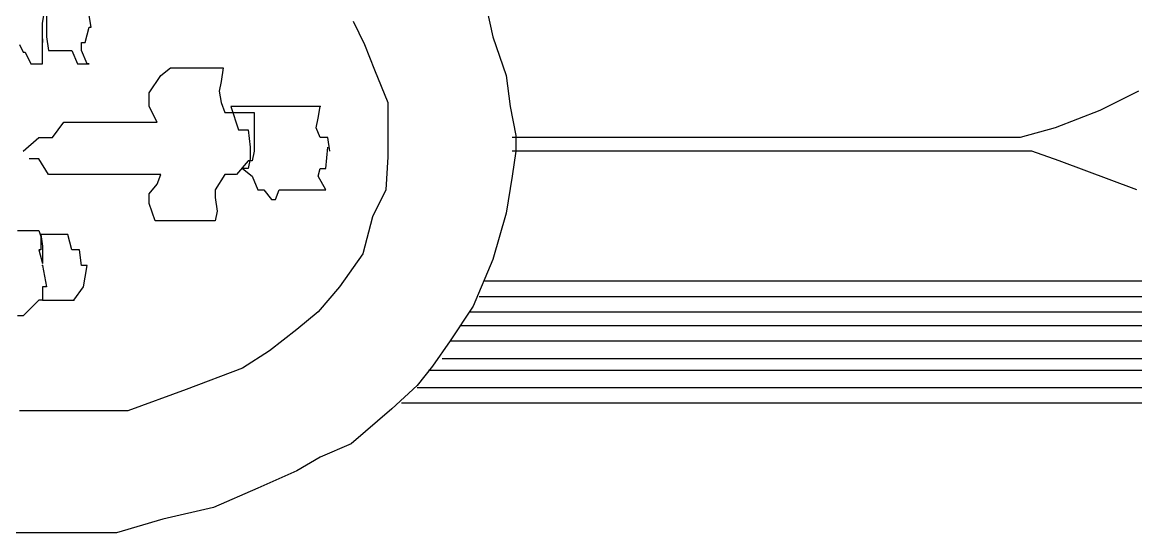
# Model space of a CAD drawing. Extents: x 747954 to 748544, y 4317181 to 4318208.
# Drawn here: x 747992.02 to 747997.76, y 4318040.15 to 4318042.79 of the extents above; entities that cross this region are included whole.
import ezdxf

# ---------------------------------------------------------------- set-up
doc = ezdxf.new("R2010")
doc.units = 0
doc.layers.get('0').update_dxf_attribs({"linetype": 'CONTINUOUS'})

msp = doc.modelspace()

# ---------------------------------------------------------------- linework, layer by layer
at = {"color": 0, "linetype": 'CONTINUOUS'}
for p, q in [((747992.12, 4318042.79), (747992.14, 4318042.91)), ((747992.12, 4318042.79), (747992.14, 4318042.91)), ((747992.14, 4318042.86), (747992.14, 4318042.77)), ((747992.14, 4318042.86), (747992.14, 4318042.77)), ((747992.37, 4318042.77), (747992.36, 4318042.83)), ((747992.37, 4318042.77), (747992.36, 4318042.83)), ((747994.41, 4318042.86), (747994.44, 4318042.72)), ((747994.41, 4318042.86), (747994.44, 4318042.72)), ((747992.12, 4318042.69), (747992.12, 4318042.79)), ((747992.12, 4318042.69), (747992.12, 4318042.79)), ((747993.72, 4318042.8), (747993.78, 4318042.68)), ((747993.72, 4318042.8), (747993.78, 4318042.68)), ((747992.14, 4318042.77), (747992.14, 4318042.72)), ((747992.14, 4318042.77), (747992.14, 4318042.72)), ((747992.14, 4318042.72), (747992.15, 4318042.65)), ((747992.14, 4318042.72), (747992.15, 4318042.65)), ((747992.34, 4318042.69), (747992.36, 4318042.77)), ((747992.34, 4318042.69), (747992.36, 4318042.77)), ((747992.36, 4318042.77), (747992.37, 4318042.77)), ((747992.36, 4318042.77), (747992.37, 4318042.77)), ((747994.44, 4318042.72), (747994.51, 4318042.52)), ((747994.44, 4318042.72), (747994.51, 4318042.52)), ((747992, 4318042.68), (747992.02, 4318042.64)), ((747992, 4318042.68), (747992.02, 4318042.64)), ((747992.12, 4318042.64), (747992.12, 4318042.71)), ((747992.12, 4318042.71), (747992.12, 4318042.69)), ((747992.12, 4318042.64), (747992.12, 4318042.71)), ((747992.12, 4318042.71), (747992.12, 4318042.69)), ((747992.32, 4318042.65), (747992.32, 4318042.69)), ((747992.32, 4318042.69), (747992.34, 4318042.69)), ((747992.32, 4318042.65), (747992.32, 4318042.69)), ((747992.32, 4318042.69), (747992.34, 4318042.69)), ((747993.78, 4318042.68), (747993.83, 4318042.55)), ((747993.78, 4318042.68), (747993.83, 4318042.55)), ((747992.02, 4318042.64), (747992.03, 4318042.64)), ((747992.02, 4318042.64), (747992.03, 4318042.64)), ((747992.03, 4318042.64), (747992.06, 4318042.58)), ((747992.03, 4318042.64), (747992.06, 4318042.58)), ((747992.12, 4318042.58), (747992.12, 4318042.64)), ((747992.12, 4318042.58), (747992.12, 4318042.64)), ((747992.15, 4318042.65), (747992.17, 4318042.65)), ((747992.15, 4318042.65), (747992.17, 4318042.65)), ((747992.17, 4318042.65), (747992.2, 4318042.65)), ((747992.17, 4318042.65), (747992.2, 4318042.65)), ((747992.2, 4318042.65), (747992.22, 4318042.65)), ((747992.2, 4318042.65), (747992.22, 4318042.65)), ((747992.22, 4318042.65), (747992.27, 4318042.65)), ((747992.22, 4318042.65), (747992.27, 4318042.65)), ((747992.27, 4318042.65), (747992.3, 4318042.58)), ((747992.27, 4318042.65), (747992.3, 4318042.58)), ((747992.35, 4318042.58), (747992.32, 4318042.65)), ((747992.35, 4318042.58), (747992.32, 4318042.65)), ((747992.06, 4318042.58), (747992.12, 4318042.58)), ((747992.06, 4318042.58), (747992.12, 4318042.58)), ((747992.3, 4318042.58), (747992.36, 4318042.58)), ((747992.3, 4318042.58), (747992.36, 4318042.58)), ((747992.36, 4318042.58), (747992.35, 4318042.58)), ((747992.36, 4318042.58), (747992.35, 4318042.58)), ((747992.73, 4318042.52), (747992.78, 4318042.56)), ((747992.73, 4318042.52), (747992.78, 4318042.56)), ((747992.78, 4318042.56), (747992.84, 4318042.56)), ((747992.78, 4318042.56), (747992.84, 4318042.56)), ((747992.84, 4318042.56), (747992.91, 4318042.56)), ((747992.84, 4318042.56), (747992.91, 4318042.56)), ((747992.91, 4318042.56), (747992.96, 4318042.56)), ((747992.91, 4318042.56), (747992.96, 4318042.56)), ((747992.96, 4318042.56), (747993.01, 4318042.56)), ((747992.96, 4318042.56), (747993.01, 4318042.56)), ((747993.01, 4318042.56), (747993.05, 4318042.56)), ((747993.01, 4318042.56), (747993.05, 4318042.56)), ((747993.05, 4318042.56), (747993.04, 4318042.49)), ((747993.05, 4318042.56), (747993.04, 4318042.49)), ((747993.83, 4318042.55), (747993.9, 4318042.38)), ((747993.83, 4318042.55), (747993.9, 4318042.38)), ((747992.67, 4318042.43), (747992.73, 4318042.52)), ((747992.67, 4318042.43), (747992.73, 4318042.52)), ((747993.04, 4318042.49), (747993.03, 4318042.44)), ((747993.04, 4318042.49), (747993.03, 4318042.44)), ((747994.51, 4318042.52), (747994.53, 4318042.36)), ((747994.51, 4318042.52), (747994.53, 4318042.36)), ((747992.67, 4318042.36), (747992.67, 4318042.43)), ((747992.67, 4318042.36), (747992.67, 4318042.43)), ((747993.03, 4318042.44), (747993.04, 4318042.38)), ((747993.03, 4318042.44), (747993.04, 4318042.38)), ((747997.77, 4318042.44), (747997.57, 4318042.34)), ((747997.77, 4318042.44), (747997.57, 4318042.34)), ((747993.04, 4318042.38), (747993.06, 4318042.33)), ((747993.04, 4318042.38), (747993.06, 4318042.33)), ((747993.9, 4318042.38), (747993.9, 4318042.25)), ((747993.9, 4318042.38), (747993.9, 4318042.25)), ((747992.71, 4318042.28), (747992.67, 4318042.36)), ((747992.71, 4318042.28), (747992.67, 4318042.36)), ((747993.06, 4318042.33), (747993.11, 4318042.33)), ((747993.06, 4318042.33), (747993.11, 4318042.33)), ((747993.1, 4318042.36), (747993.09, 4318042.36)), ((747993.09, 4318042.36), (747993.13, 4318042.24)), ((747993.1, 4318042.36), (747993.09, 4318042.36)), ((747993.09, 4318042.36), (747993.13, 4318042.24)), ((747993.14, 4318042.36), (747993.1, 4318042.36)), ((747993.14, 4318042.36), (747993.1, 4318042.36)), ((747993.11, 4318042.33), (747993.15, 4318042.33)), ((747993.11, 4318042.33), (747993.15, 4318042.33)), ((747993.2, 4318042.36), (747993.14, 4318042.36)), ((747993.2, 4318042.36), (747993.14, 4318042.36)), ((747993.15, 4318042.33), (747993.21, 4318042.33)), ((747993.15, 4318042.33), (747993.21, 4318042.33)), ((747993.24, 4318042.36), (747993.2, 4318042.36)), ((747993.24, 4318042.36), (747993.2, 4318042.36)), ((747993.21, 4318042.33), (747993.21, 4318042.21)), ((747993.21, 4318042.33), (747993.21, 4318042.21)), ((747993.29, 4318042.36), (747993.24, 4318042.36)), ((747993.29, 4318042.36), (747993.24, 4318042.36)), ((747993.33, 4318042.36), (747993.29, 4318042.36)), ((747993.33, 4318042.36), (747993.29, 4318042.36)), ((747993.38, 4318042.36), (747993.33, 4318042.36)), ((747993.38, 4318042.36), (747993.33, 4318042.36)), ((747993.43, 4318042.36), (747993.38, 4318042.36)), ((747993.43, 4318042.36), (747993.38, 4318042.36)), ((747993.49, 4318042.36), (747993.43, 4318042.36)), ((747993.49, 4318042.36), (747993.43, 4318042.36)), ((747993.53, 4318042.36), (747993.49, 4318042.36)), ((747993.53, 4318042.36), (747993.49, 4318042.36)), ((747993.55, 4318042.36), (747993.53, 4318042.36)), ((747993.55, 4318042.36), (747993.53, 4318042.36)), ((747993.54, 4318042.3), (747993.55, 4318042.36)), ((747993.54, 4318042.3), (747993.55, 4318042.36)), ((747994.53, 4318042.36), (747994.56, 4318042.21)), ((747994.53, 4318042.36), (747994.56, 4318042.21)), ((747997.57, 4318042.34), (747997.34, 4318042.25)), ((747997.57, 4318042.34), (747997.34, 4318042.25)), ((747992.17, 4318042.2), (747992.23, 4318042.28)), ((747992.17, 4318042.2), (747992.23, 4318042.28)), ((747992.23, 4318042.28), (747992.29, 4318042.28)), ((747992.23, 4318042.28), (747992.29, 4318042.28)), ((747992.29, 4318042.28), (747992.36, 4318042.28)), ((747992.29, 4318042.28), (747992.36, 4318042.28)), ((747992.36, 4318042.28), (747992.42, 4318042.28)), ((747992.36, 4318042.28), (747992.42, 4318042.28)), ((747992.42, 4318042.28), (747992.49, 4318042.28)), ((747992.42, 4318042.28), (747992.49, 4318042.28)), ((747992.49, 4318042.28), (747992.55, 4318042.28)), ((747992.49, 4318042.28), (747992.55, 4318042.28)), ((747992.55, 4318042.28), (747992.6, 4318042.28)), ((747992.55, 4318042.28), (747992.6, 4318042.28)), ((747992.6, 4318042.28), (747992.66, 4318042.28)), ((747992.6, 4318042.28), (747992.66, 4318042.28)), ((747992.66, 4318042.28), (747992.71, 4318042.28)), ((747992.66, 4318042.28), (747992.71, 4318042.28)), ((747993.53, 4318042.25), (747993.54, 4318042.3)), ((747993.53, 4318042.25), (747993.54, 4318042.3)), ((747992.02, 4318042.13), (747992.1, 4318042.2)), ((747992.02, 4318042.13), (747992.1, 4318042.2)), ((747992.1, 4318042.2), (747992.17, 4318042.2)), ((747992.1, 4318042.2), (747992.17, 4318042.2)), ((747993.13, 4318042.24), (747993.18, 4318042.24)), ((747993.13, 4318042.24), (747993.18, 4318042.24)), ((747993.18, 4318042.24), (747993.19, 4318042.15)), ((747993.18, 4318042.24), (747993.19, 4318042.15)), ((747993.21, 4318042.21), (747993.21, 4318042.13)), ((747993.21, 4318042.21), (747993.21, 4318042.13)), ((747993.55, 4318042.2), (747993.53, 4318042.25)), ((747993.55, 4318042.2), (747993.53, 4318042.25)), ((747993.59, 4318042.2), (747993.55, 4318042.2)), ((747993.59, 4318042.2), (747993.55, 4318042.2)), ((747993.6, 4318042.13), (747993.59, 4318042.2)), ((747993.6, 4318042.13), (747993.59, 4318042.2)), ((747993.9, 4318042.25), (747993.9, 4318042.1)), ((747993.9, 4318042.25), (747993.9, 4318042.1)), ((747994.81, 4318042.2), (747994.54, 4318042.2)), ((747994.81, 4318042.2), (747994.54, 4318042.2)), ((747994.56, 4318042.21), (747994.56, 4318042.13)), ((747994.56, 4318042.21), (747994.56, 4318042.13)), ((747995.2, 4318042.2), (747994.81, 4318042.2)), ((747995.2, 4318042.2), (747994.81, 4318042.2)), ((747996.04, 4318042.2), (747995.2, 4318042.2)), ((747996.04, 4318042.2), (747995.2, 4318042.2)), ((747997.03, 4318042.2), (747996.04, 4318042.2)), ((747997.03, 4318042.2), (747996.04, 4318042.2)), ((747997.16, 4318042.2), (747997.03, 4318042.2)), ((747997.16, 4318042.2), (747997.03, 4318042.2)), ((747997.34, 4318042.25), (747997.16, 4318042.2)), ((747997.34, 4318042.25), (747997.16, 4318042.2)), ((747993.19, 4318042.15), (747993.19, 4318042.09)), ((747993.19, 4318042.15), (747993.19, 4318042.09)), ((747993.58, 4318042.04), (747993.59, 4318042.15)), ((747993.58, 4318042.04), (747993.59, 4318042.15)), ((747992.1, 4318042.09), (747992.05, 4318042.09)), ((747992.1, 4318042.09), (747992.05, 4318042.09)), ((747992.15, 4318042.01), (747992.1, 4318042.09)), ((747992.15, 4318042.01), (747992.1, 4318042.09)), ((747993.19, 4318042.09), (747993.18, 4318042.04)), ((747993.19, 4318042.09), (747993.18, 4318042.04)), ((747993.21, 4318042.13), (747993.2, 4318042.08)), ((747993.21, 4318042.13), (747993.2, 4318042.08)), ((747993.9, 4318042.1), (747993.89, 4318041.93)), ((747993.9, 4318042.1), (747993.89, 4318041.93)), ((747994.92, 4318042.13), (747994.54, 4318042.13)), ((747994.56, 4318042.13), (747994.54, 4318042)), ((747994.92, 4318042.13), (747994.54, 4318042.13)), ((747994.56, 4318042.13), (747994.54, 4318042)), ((747995.26, 4318042.13), (747994.92, 4318042.13)), ((747995.26, 4318042.13), (747994.92, 4318042.13)), ((747995.69, 4318042.13), (747995.26, 4318042.13)), ((747995.69, 4318042.13), (747995.26, 4318042.13)), ((747996.27, 4318042.13), (747995.69, 4318042.13)), ((747996.27, 4318042.13), (747995.69, 4318042.13)), ((747996.82, 4318042.13), (747996.27, 4318042.13)), ((747996.82, 4318042.13), (747996.27, 4318042.13)), ((747997.06, 4318042.13), (747996.82, 4318042.13)), ((747997.06, 4318042.13), (747996.82, 4318042.13)), ((747997.14, 4318042.13), (747997.06, 4318042.13)), ((747997.14, 4318042.13), (747997.06, 4318042.13)), ((747997.22, 4318042.13), (747997.14, 4318042.13)), ((747997.22, 4318042.13), (747997.14, 4318042.13)), ((747997.36, 4318042.08), (747997.22, 4318042.13)), ((747997.36, 4318042.08), (747997.22, 4318042.13)), ((747993.18, 4318042.08), (747993.12, 4318042.01)), ((747993.18, 4318042.08), (747993.12, 4318042.01)), ((747993.18, 4318042.04), (747993.15, 4318042.04)), ((747993.15, 4318042.04), (747993.2, 4318042)), ((747993.18, 4318042.04), (747993.15, 4318042.04)), ((747993.15, 4318042.04), (747993.2, 4318042)), ((747993.2, 4318042.08), (747993.18, 4318042.08)), ((747993.2, 4318042.08), (747993.18, 4318042.08)), ((747993.54, 4318042), (747993.55, 4318042.04)), ((747993.54, 4318042), (747993.55, 4318042.04)), ((747993.55, 4318042.04), (747993.58, 4318042.04)), ((747993.55, 4318042.04), (747993.58, 4318042.04)), ((747997.76, 4318041.93), (747997.36, 4318042.08)), ((747997.76, 4318041.93), (747997.36, 4318042.08)), ((747992.22, 4318042.01), (747992.15, 4318042.01)), ((747992.22, 4318042.01), (747992.15, 4318042.01)), ((747992.29, 4318042.01), (747992.22, 4318042.01)), ((747992.29, 4318042.01), (747992.22, 4318042.01)), ((747992.35, 4318042.01), (747992.29, 4318042.01)), ((747992.35, 4318042.01), (747992.29, 4318042.01)), ((747992.45, 4318042.01), (747992.35, 4318042.01)), ((747992.45, 4318042.01), (747992.35, 4318042.01)), ((747992.53, 4318042.01), (747992.45, 4318042.01)), ((747992.53, 4318042.01), (747992.45, 4318042.01)), ((747992.63, 4318042.01), (747992.53, 4318042.01)), ((747992.63, 4318042.01), (747992.53, 4318042.01)), ((747992.73, 4318042.01), (747992.63, 4318042.01)), ((747992.73, 4318042.01), (747992.63, 4318042.01)), ((747992.71, 4318041.96), (747992.73, 4318042.01)), ((747992.71, 4318041.96), (747992.73, 4318042.01)), ((747993.06, 4318042.01), (747993.01, 4318041.93)), ((747993.06, 4318042.01), (747993.01, 4318041.93)), ((747993.12, 4318042.01), (747993.06, 4318042.01)), ((747993.12, 4318042.01), (747993.06, 4318042.01)), ((747993.2, 4318042), (747993.23, 4318041.93)), ((747993.2, 4318042), (747993.23, 4318041.93)), ((747993.58, 4318041.93), (747993.54, 4318042)), ((747993.58, 4318041.93), (747993.54, 4318042)), ((747994.54, 4318042), (747994.51, 4318041.81)), ((747994.54, 4318042), (747994.51, 4318041.81)), ((747992.67, 4318041.91), (747992.71, 4318041.96)), ((747992.67, 4318041.91), (747992.71, 4318041.96)), ((747993.01, 4318041.93), (747993.01, 4318041.89)), ((747993.01, 4318041.93), (747993.01, 4318041.89)), ((747993.23, 4318041.93), (747993.26, 4318041.93)), ((747993.23, 4318041.93), (747993.26, 4318041.93)), ((747993.26, 4318041.93), (747993.3, 4318041.88)), ((747993.26, 4318041.93), (747993.3, 4318041.88)), ((747993.32, 4318041.88), (747993.34, 4318041.93)), ((747993.32, 4318041.88), (747993.34, 4318041.93)), ((747993.34, 4318041.93), (747993.39, 4318041.93)), ((747993.34, 4318041.93), (747993.39, 4318041.93)), ((747993.39, 4318041.93), (747993.44, 4318041.93)), ((747993.39, 4318041.93), (747993.44, 4318041.93)), ((747993.44, 4318041.93), (747993.49, 4318041.93)), ((747993.44, 4318041.93), (747993.49, 4318041.93)), ((747993.49, 4318041.93), (747993.52, 4318041.93)), ((747993.49, 4318041.93), (747993.52, 4318041.93)), ((747993.52, 4318041.93), (747993.53, 4318041.93)), ((747993.52, 4318041.93), (747993.53, 4318041.93)), ((747993.53, 4318041.93), (747993.58, 4318041.93)), ((747993.53, 4318041.93), (747993.58, 4318041.93)), ((747993.89, 4318041.93), (747993.82, 4318041.79)), ((747993.89, 4318041.93), (747993.82, 4318041.79)), ((747992.67, 4318041.86), (747992.67, 4318041.91)), ((747992.67, 4318041.86), (747992.67, 4318041.91)), ((747992.7, 4318041.77), (747992.67, 4318041.86)), ((747992.7, 4318041.77), (747992.67, 4318041.86)), ((747993.01, 4318041.89), (747993.02, 4318041.82)), ((747993.01, 4318041.89), (747993.02, 4318041.82)), ((747993.3, 4318041.88), (747993.32, 4318041.88)), ((747993.3, 4318041.88), (747993.32, 4318041.88)), ((747993.02, 4318041.82), (747993.01, 4318041.77)), ((747993.02, 4318041.82), (747993.01, 4318041.77)), ((747994.51, 4318041.81), (747994.44, 4318041.57)), ((747994.51, 4318041.81), (747994.44, 4318041.57)), ((747992.73, 4318041.77), (747992.7, 4318041.77)), ((747992.73, 4318041.77), (747992.7, 4318041.77)), ((747992.78, 4318041.77), (747992.73, 4318041.77)), ((747992.78, 4318041.77), (747992.73, 4318041.77)), ((747992.84, 4318041.77), (747992.78, 4318041.77)), ((747992.84, 4318041.77), (747992.78, 4318041.77)), ((747992.91, 4318041.77), (747992.84, 4318041.77)), ((747992.91, 4318041.77), (747992.84, 4318041.77)), ((747992.95, 4318041.77), (747992.91, 4318041.77)), ((747992.95, 4318041.77), (747992.91, 4318041.77)), ((747993.01, 4318041.77), (747992.95, 4318041.77)), ((747993.01, 4318041.77), (747992.95, 4318041.77)), ((747993.82, 4318041.79), (747993.77, 4318041.6)), ((747993.82, 4318041.79), (747993.77, 4318041.6)), ((747991.99, 4318041.72), (747992.02, 4318041.72)), ((747991.99, 4318041.72), (747992.02, 4318041.72)), ((747992.02, 4318041.72), (747992.06, 4318041.72)), ((747992.02, 4318041.72), (747992.06, 4318041.72)), ((747992.06, 4318041.72), (747992.1, 4318041.72)), ((747992.06, 4318041.72), (747992.1, 4318041.72)), ((747992.1, 4318041.72), (747992.11, 4318041.69)), ((747992.1, 4318041.72), (747992.11, 4318041.69)), ((747992.12, 4318041.7), (747992.11, 4318041.7)), ((747992.11, 4318041.7), (747992.12, 4318041.64)), ((747992.12, 4318041.7), (747992.11, 4318041.7)), ((747992.11, 4318041.7), (747992.12, 4318041.64)), ((747992.11, 4318041.69), (747992.11, 4318041.62)), ((747992.11, 4318041.69), (747992.11, 4318041.62)), ((747992.15, 4318041.7), (747992.12, 4318041.7)), ((747992.15, 4318041.7), (747992.12, 4318041.7)), ((747992.2, 4318041.7), (747992.15, 4318041.7)), ((747992.2, 4318041.7), (747992.15, 4318041.7)), ((747992.25, 4318041.7), (747992.2, 4318041.7)), ((747992.25, 4318041.7), (747992.2, 4318041.7)), ((747992.27, 4318041.62), (747992.25, 4318041.7)), ((747992.27, 4318041.62), (747992.25, 4318041.7)), ((747992.12, 4318041.64), (747992.12, 4318041.62)), ((747992.12, 4318041.64), (747992.12, 4318041.62)), ((747992.11, 4318041.62), (747992.1, 4318041.62)), ((747992.1, 4318041.62), (747992.12, 4318041.55)), ((747992.11, 4318041.62), (747992.1, 4318041.62)), ((747992.1, 4318041.62), (747992.12, 4318041.55)), ((747992.12, 4318041.62), (747992.12, 4318041.55)), ((747992.12, 4318041.62), (747992.12, 4318041.55)), ((747992.29, 4318041.62), (747992.27, 4318041.62)), ((747992.29, 4318041.62), (747992.27, 4318041.62)), ((747992.31, 4318041.62), (747992.29, 4318041.62)), ((747992.31, 4318041.62), (747992.29, 4318041.62)), ((747992.32, 4318041.54), (747992.31, 4318041.62)), ((747992.32, 4318041.54), (747992.31, 4318041.62)), ((747993.77, 4318041.6), (747993.65, 4318041.43)), ((747993.77, 4318041.6), (747993.65, 4318041.43)), ((747994.44, 4318041.57), (747994.34, 4318041.33)), ((747994.44, 4318041.57), (747994.34, 4318041.33)), ((747992.12, 4318041.54), (747992.14, 4318041.43)), ((747992.12, 4318041.54), (747992.14, 4318041.43)), ((747992.35, 4318041.54), (747992.32, 4318041.54)), ((747992.35, 4318041.54), (747992.32, 4318041.54)), ((747992.34, 4318041.48), (747992.35, 4318041.54)), ((747992.34, 4318041.48), (747992.35, 4318041.54)), ((747992.33, 4318041.43), (747992.34, 4318041.48)), ((747992.33, 4318041.43), (747992.34, 4318041.48)), ((747994.4, 4318041.46), (747995.24, 4318041.46)), ((747994.4, 4318041.46), (747995.24, 4318041.46)), ((747995.24, 4318041.46), (747997.49, 4318041.46)), ((747995.24, 4318041.46), (747997.49, 4318041.46)), ((747997.49, 4318041.46), (747998.33, 4318041.46)), ((747997.49, 4318041.46), (747998.33, 4318041.46)), ((747992.14, 4318041.43), (747992.12, 4318041.43)), ((747992.12, 4318041.43), (747992.12, 4318041.36)), ((747992.14, 4318041.43), (747992.12, 4318041.43)), ((747992.12, 4318041.43), (747992.12, 4318041.36)), ((747992.28, 4318041.36), (747992.33, 4318041.43)), ((747992.28, 4318041.36), (747992.33, 4318041.43)), ((747993.65, 4318041.43), (747993.54, 4318041.3)), ((747993.65, 4318041.43), (747993.54, 4318041.3)), ((747992.1, 4318041.36), (747992.02, 4318041.28)), ((747992.1, 4318041.36), (747992.02, 4318041.28)), ((747992.12, 4318041.36), (747992.1, 4318041.36)), ((747992.12, 4318041.36), (747992.1, 4318041.36)), ((747992.12, 4318041.36), (747992.17, 4318041.36)), ((747992.12, 4318041.36), (747992.17, 4318041.36)), ((747992.17, 4318041.36), (747992.2, 4318041.36)), ((747992.17, 4318041.36), (747992.2, 4318041.36)), ((747992.2, 4318041.36), (747992.23, 4318041.36)), ((747992.2, 4318041.36), (747992.23, 4318041.36)), ((747992.23, 4318041.36), (747992.26, 4318041.36)), ((747992.23, 4318041.36), (747992.26, 4318041.36)), ((747992.26, 4318041.36), (747992.28, 4318041.36)), ((747992.26, 4318041.36), (747992.28, 4318041.36)), ((747994.37, 4318041.38), (747997.53, 4318041.38)), ((747994.37, 4318041.38), (747997.53, 4318041.38)), ((747997.53, 4318041.38), (747998.6, 4318041.38)), ((747997.53, 4318041.38), (747998.6, 4318041.38)), ((747992.02, 4318041.28), (747991.99, 4318041.28)), ((747992.02, 4318041.28), (747991.99, 4318041.28)), ((747993.54, 4318041.3), (747993.43, 4318041.21)), ((747993.54, 4318041.3), (747993.43, 4318041.21)), ((747994.34, 4318041.33), (747994.22, 4318041.15)), ((747994.34, 4318041.33), (747994.22, 4318041.15)), ((747994.32, 4318041.3), (747997.53, 4318041.3)), ((747994.32, 4318041.3), (747997.53, 4318041.3)), ((747997.53, 4318041.3), (747998.7, 4318041.3)), ((747997.53, 4318041.3), (747998.7, 4318041.3)), ((747994.27, 4318041.23), (747997.53, 4318041.23)), ((747994.27, 4318041.23), (747997.53, 4318041.23)), ((747997.53, 4318041.23), (747998.78, 4318041.23)), ((747997.53, 4318041.23), (747998.78, 4318041.23)), ((747993.43, 4318041.21), (747993.29, 4318041.1)), ((747993.43, 4318041.21), (747993.29, 4318041.1)), ((747994.22, 4318041.15), (747994.13, 4318041.02)), ((747994.22, 4318041.15), (747994.13, 4318041.02)), ((747994.22, 4318041.15), (747997.53, 4318041.15)), ((747994.22, 4318041.15), (747997.53, 4318041.15)), ((747997.53, 4318041.15), (747998.85, 4318041.15)), ((747997.53, 4318041.15), (747998.85, 4318041.15)), ((747993.29, 4318041.1), (747993.15, 4318041.01)), ((747993.29, 4318041.1), (747993.15, 4318041.01)), ((747994.18, 4318041.06), (747997.53, 4318041.06)), ((747994.18, 4318041.06), (747997.53, 4318041.06)), ((747997.53, 4318041.06), (747998.89, 4318041.06)), ((747997.53, 4318041.06), (747998.89, 4318041.06)), ((747993.15, 4318041.01), (747992.86, 4318040.9)), ((747993.15, 4318041.01), (747992.86, 4318040.9)), ((747994.13, 4318041.02), (747994.05, 4318040.92)), ((747994.13, 4318041.02), (747994.05, 4318040.92)), ((747994.11, 4318041), (747997.53, 4318041)), ((747994.11, 4318041), (747997.53, 4318041)), ((747997.53, 4318041), (747998.95, 4318041)), ((747997.53, 4318041), (747998.95, 4318041)), ((747992.86, 4318040.9), (747992.56, 4318040.79)), ((747992.86, 4318040.9), (747992.56, 4318040.79)), ((747994.05, 4318040.92), (747993.92, 4318040.8)), ((747994.05, 4318040.92), (747993.92, 4318040.8)), ((747994.05, 4318040.91), (747997.53, 4318040.91)), ((747994.05, 4318040.91), (747997.53, 4318040.91)), ((747997.53, 4318040.91), (747999, 4318040.91)), ((747997.53, 4318040.91), (747999, 4318040.91)), ((747993.97, 4318040.83), (747994.48, 4318040.83)), ((747993.97, 4318040.83), (747994.48, 4318040.83)), ((747994.48, 4318040.83), (747997.53, 4318040.83)), ((747994.48, 4318040.83), (747997.53, 4318040.83)), ((747997.53, 4318040.83), (747999.05, 4318040.83)), ((747997.53, 4318040.83), (747999.05, 4318040.83)), ((747992.2, 4318040.79), (747992, 4318040.79)), ((747992.2, 4318040.79), (747992, 4318040.79)), ((747992.37, 4318040.79), (747992.2, 4318040.79)), ((747992.37, 4318040.79), (747992.2, 4318040.79)), ((747992.56, 4318040.79), (747992.37, 4318040.79)), ((747992.56, 4318040.79), (747992.37, 4318040.79)), ((747993.92, 4318040.8), (747993.71, 4318040.62)), ((747993.92, 4318040.8), (747993.71, 4318040.62)), ((747993.71, 4318040.62), (747993.55, 4318040.55)), ((747993.71, 4318040.62), (747993.55, 4318040.55)), ((747993.55, 4318040.55), (747993.43, 4318040.48)), ((747993.55, 4318040.55), (747993.43, 4318040.48)), ((747993.43, 4318040.48), (747993.23, 4318040.39)), ((747993.43, 4318040.48), (747993.23, 4318040.39)), ((747993.23, 4318040.39), (747993, 4318040.29)), ((747993.23, 4318040.39), (747993, 4318040.29)), ((747993, 4318040.29), (747992.74, 4318040.23)), ((747993, 4318040.29), (747992.74, 4318040.23)), ((747992.74, 4318040.23), (747992.5, 4318040.16)), ((747992.74, 4318040.23), (747992.5, 4318040.16)), ((747992.14, 4318040.16), (747991.92, 4318040.16)), ((747992.14, 4318040.16), (747991.92, 4318040.16)), ((747992.32, 4318040.16), (747992.14, 4318040.16)), ((747992.32, 4318040.16), (747992.14, 4318040.16)), ((747992.5, 4318040.16), (747992.32, 4318040.16)), ((747992.5, 4318040.16), (747992.32, 4318040.16))]:
    msp.add_line(p, q, dxfattribs=at)
for p in [(747993.55, 4318042.36), (747993.55, 4318042.36), (747992.11, 4318041.7), (747992.11, 4318041.7), (747992.12, 4318041.54), (747992.12, 4318041.54), (747992.28, 4318041.36), (747992.28, 4318041.36)]:
    msp.add_point(p, dxfattribs=at)

# ---------------------------------------------------------------- meshes
mesh = msp.add_polyface(dxfattribs=at)
corners = [(747954.5, 4317181), (747954.5, 4317181), (747954.5, 4317371.9618), (748262.5, 4317181), (747954.5, 4317546.4935), (748544, 4317181), (747954.5, 4318207.5), (748544, 4317842.0065), (748544, 4318207.5)]
mesh.append_faces([[corners[k] for k in face] for face in [(0, 1, 3, 2), (2, 3, 5, 4), (4, 5, 7, 6), (6, 7, 8, 8)]], dxfattribs={"vtx0": -1, "vtx2": -1, "color": 0})
mesh = msp.add_polyface(dxfattribs=at)
corners = [(747964.5, 4318021), (747964.5, 4318021), (747964.5, 4318195.2713), (748245.58, 4318021), (747964.5, 4318201.5), (748245.58, 4318027.2287), (748245.58, 4318201.5)]
mesh.append_faces([[corners[k] for k in face] for face in [(0, 1, 3, 2), (2, 3, 5, 4), (4, 5, 6, 6)]], dxfattribs={"vtx0": -1, "vtx2": -1, "color": 0})

doc.saveas('drawing.dxf')
